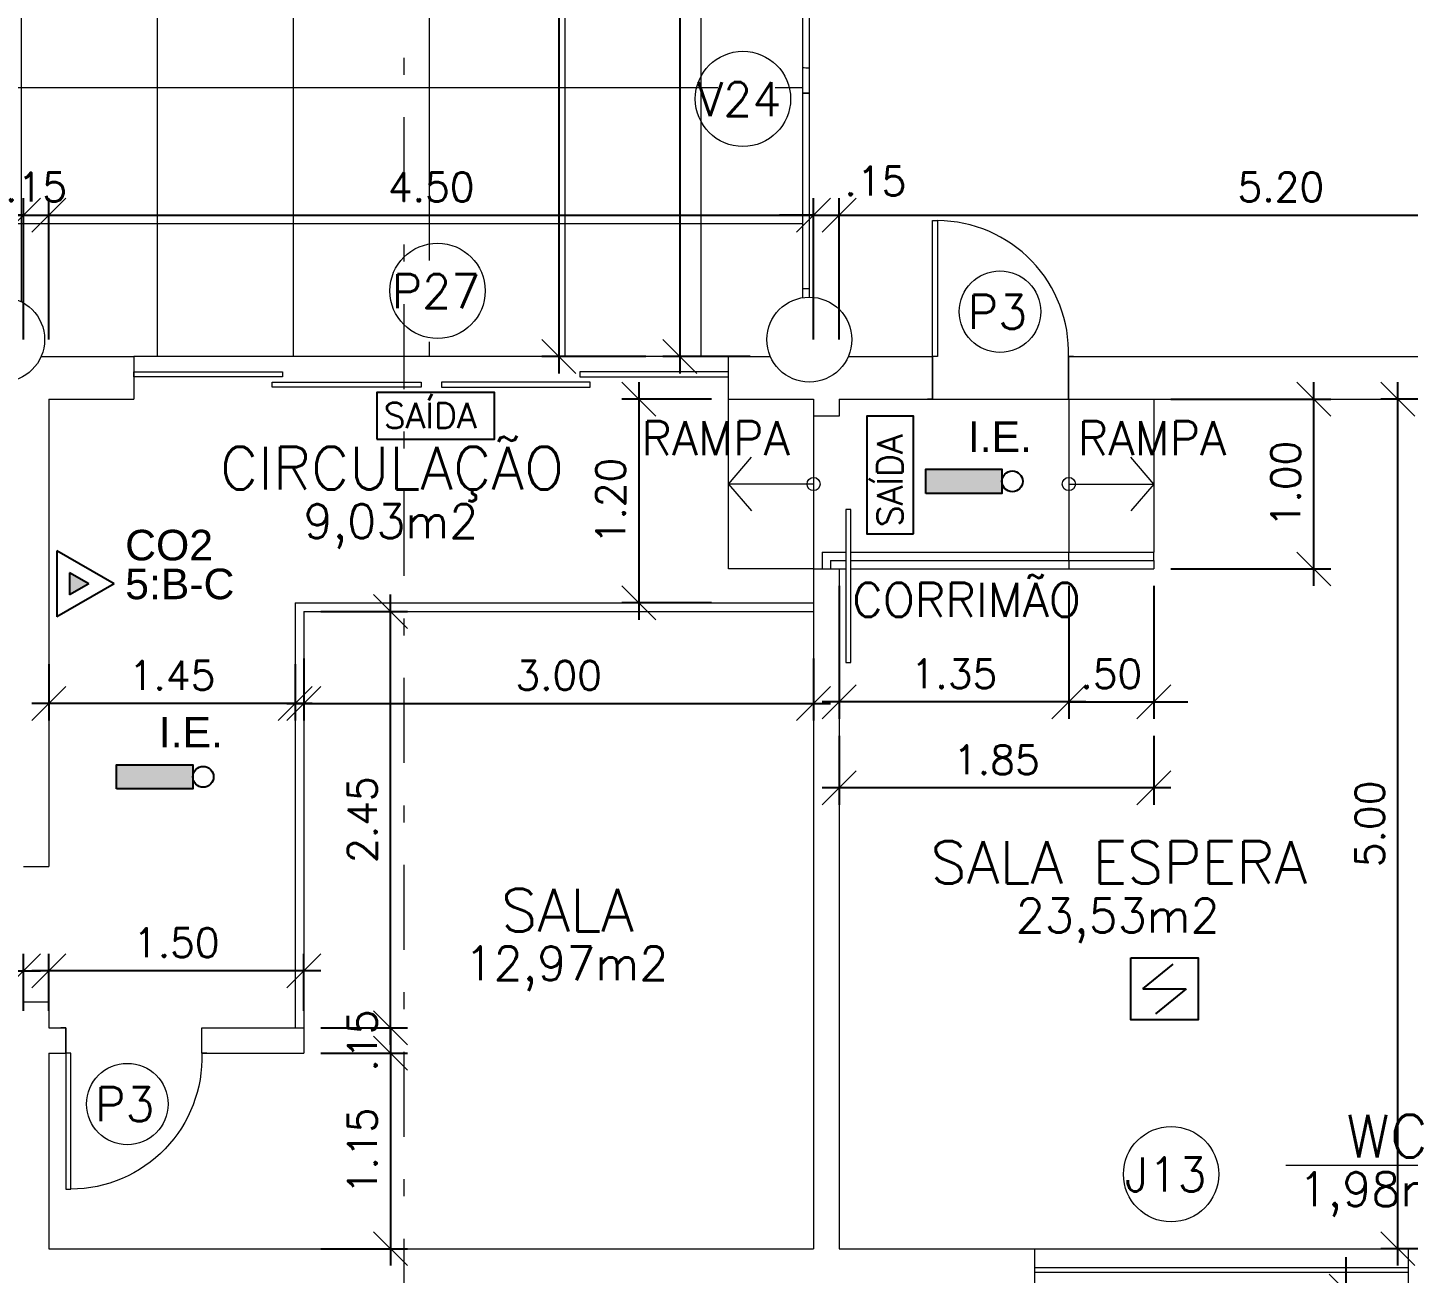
# Model space of a CAD drawing. Header units: millimetres. Extents: x 521 to 1055, y 261 to 520.
# Drawn here: x 591.3 to 599.42, y 461.82 to 469.15 of the extents above; entities that cross this region are included whole.
import ezdxf
from ezdxf.enums import TextEntityAlignment as Align

# ---------------------------------------------------------------- set-up
doc = ezdxf.new("R2010")
doc.units = ezdxf.units.MM
doc.linetypes.add('CONTINU', pattern=[0])
doc.linetypes.add('DASHDOTX2', pattern=[2, 1, -0.5, 0, -0.5])
doc.layers.add('0.1', color=8, linetype='Continuous', lineweight=13)
doc.layers.add('ppci', color=8, linetype='Continuous')
doc.styles.add('ROMANS', font='romans')
doc.styles.get("Standard").update_dxf_attribs({"font": 'romans.shx'})
doc.styles.add('STYLE1', font='sanss___.ttf')
doc.dimstyles.new('Fares Eng - 50', dxfattribs={"dimscale": 2, "dimtxt": 0.085, "dimasz": 0.1, "dimexe": 0.05, "dimexo": 0.05, "dimgap": 0.04, "dimtad": 1, "dimzin": 4, "dimdsep": 46, "dimtxsty": 'ROMANS', "dimblk1": 'OBLIQUE', "dimblk2": 'OBLIQUE', "dimsah": 1, "dimcen": 0.05, "dimdle": 0.05, "dimclrd": 8, "dimclre": 8, "dimclrt": 8, "dimaunit": 1, "dimadec": 0, "dimazin": 0, "dimtfac": 1, "dimtix": 1, "dimtmove": 2, "dimatfit": 0, "dimldrblk": 'OPEN90', "dimfxl": 1, "dimtolj": 1, "dimtzin": 0, "dimarcsym": 0})

# ---------------------------------------------------------------- blocks, each defined once
blk = doc.blocks.new('P80 - parede 25cm')
for points in [[(-0.03, -0.125), (0, -0.125), (0, 0.125), (-0.03, 0.125)], [(0.83, -0.125), (0.8, -0.125), (0.8, 0.125), (0.83, 0.125)]]:
    blk.add_lwpolyline(points)
blk.add_lwpolyline([(0.77, -0.925), (0.77, -0.125), (0.8, -0.125), (0.8, -0.925)], close=True)
at = {"color": 8}
blk.add_arc((0.7745, -0.1501), 0.7749, 178.14082, 269.6698, dxfattribs=at)
blk = doc.blocks.new('P80')
for points in [[(0, 0.86), (0, 0.83), (0.15, 0.83), (0.15, 0.86)], [(0, 0), (0, 0.03), (0.15, 0.03), (0.15, 0)]]:
    blk.add_lwpolyline(points)
blk.add_lwpolyline([(-0.8, 0.06), (0, 0.06), (0, 0.03), (-0.8, 0.03)], close=True)
at = {"color": 8}
blk.add_arc((-0.0251, 0.0555), 0.7749, 88.14082, 179.6698, dxfattribs=at)
blk = doc.blocks.new('ÁREA')
for p in [(0.00005, 0.003762), (0, 0)]:
    blk.add_attdef('COMPARTIMENTO', text='', height=0.0025).set_placement(p, align=Align.CENTER)
at = {"color": 1}
for p in [(-0.00005, -0.003762), (-0.000099, -0.007523)]:
    blk.add_attdef('ÁREA', text='', height=0.002, dxfattribs=at).set_placement(p, align=Align.CENTER)
blk = doc.blocks.new('_OBLIQUE')
at = {"color": 0, "linetype": 'ByBlock'}
blk.add_line((-0.5, -0.5), (0.5, 0.5), dxfattribs=at)
blk = doc.blocks.new('*D2900')
at = {"layer": '0.1', "color": 8, "linetype": 'CONTINU', "lineweight": -2, "transparency": 16777216}
for p, q in [((595.1358, 473.3919), (595.1358, 467.1169)), ((595.5495, 473.2919), (595.0358, 473.2919)), ((595.5495, 467.2169), (595.0358, 467.2169))]:
    blk.add_line(p, q, dxfattribs=at)
at = {"layer": 'DEFPOINTS', "color": 0, "linetype": 'CONTINU', "lineweight": -2, "transparency": 16777216}
for p in [(595.6495, 473.2919), (595.1358, 467.2169), (595.6495, 467.2169)]:
    blk.add_point(p, dxfattribs=at)
at = {"layer": '0.1', "color": 8, "linetype": 'CONTINU', "lineweight": -2, "transparency": 16777216, "xscale": 0.2, "yscale": 0.2, "zscale": 0.2}
for p, rotation in [((595.1358, 473.2919), 90), ((595.1358, 467.2169), 270)]:
    blk.add_blockref('_OBLIQUE', p, dxfattribs=dict(at, rotation=rotation))
at = {"layer": '0.1', "color": 8, "linetype": 'CONTINU', "transparency": 16777216, "insert": (594.9708, 470.2544), "char_height": 0.17, "attachment_point": 5, "rotation": 90, "style": 'ROMANS'}
blk.add_mtext('\\A1;6.08', dxfattribs=at)
blk = doc.blocks.new('_Open90')
at = {"color": 0, "linetype": 'ByBlock', "lineweight": -2}
for p, q in [((-0.5, 0.5), (0, 0)), ((0, 0), (-1, 0)), ((0, 0), (-0.5, -0.5))]:
    blk.add_line(p, q, dxfattribs=at)
blk = doc.blocks.new('*D2901')
at = {"layer": '0.1', "color": 8, "linetype": 'CONTINU', "lineweight": -2, "transparency": 16777216}
for p, q in [((594.4238, 485.4569), (594.4238, 467.1169)), ((594.9358, 485.3569), (594.3238, 485.3569)), ((594.9358, 467.2169), (594.3238, 467.2169))]:
    blk.add_line(p, q, dxfattribs=at)
at = {"layer": 'DEFPOINTS', "color": 0, "linetype": 'CONTINU', "lineweight": -2, "transparency": 16777216}
for p in [(595.0358, 485.3569), (594.4238, 467.2169), (595.0358, 467.2169)]:
    blk.add_point(p, dxfattribs=at)
at = {"layer": '0.1', "color": 8, "linetype": 'CONTINU', "lineweight": -2, "transparency": 16777216, "xscale": 0.2, "yscale": 0.2, "zscale": 0.2}
for p, rotation in [((594.4238, 485.3569), 90), ((594.4238, 467.2169), 270)]:
    blk.add_blockref('_OBLIQUE', p, dxfattribs=dict(at, rotation=rotation))
at = {"layer": '0.1', "color": 8, "linetype": 'CONTINU', "transparency": 16777216, "insert": (594.2588, 476.2869), "char_height": 0.17, "attachment_point": 5, "rotation": 90, "style": 'ROMANS'}
blk.add_mtext('\\A1;18.14', dxfattribs=at)
blk = doc.blocks.new('*D2625')
at = {"layer": '0.1', "color": 8, "linetype": 'CONTINU', "lineweight": -2, "transparency": 16777216}
for p, q in [((589.1233, 467.3169), (589.1233, 468.1501)), ((591.2733, 467.3169), (591.2733, 468.1501)), ((589.0233, 468.0501), (591.3733, 468.0501))]:
    blk.add_line(p, q, dxfattribs=at)
at = {"layer": 'DEFPOINTS', "color": 0, "linetype": 'CONTINU', "lineweight": -2, "transparency": 16777216}
for p in [(591.2733, 468.0501), (589.1233, 467.2169), (591.2733, 467.2169)]:
    blk.add_point(p, dxfattribs=at)
at = {"layer": '0.1', "color": 8, "linetype": 'CONTINU', "lineweight": -2, "transparency": 16777216, "xscale": 0.2, "yscale": 0.2, "zscale": 0.2, "rotation": 180}
blk.add_blockref('_OBLIQUE', (589.1233, 468.0501), dxfattribs=at)
at = {"layer": '0.1', "color": 8, "linetype": 'CONTINU', "lineweight": -2, "transparency": 16777216, "xscale": 0.2, "yscale": 0.2, "zscale": 0.2}
blk.add_blockref('_OBLIQUE', (591.2733, 468.0501), dxfattribs=at)
at = {"layer": '0.1', "color": 8, "linetype": 'CONTINU', "transparency": 16777216, "insert": (590.1983, 468.2151), "char_height": 0.17, "attachment_point": 5, "style": 'ROMANS'}
blk.add_mtext('\\A1;2.15', dxfattribs=at)
blk = doc.blocks.new('*D2626')
at = {"layer": '0.1', "color": 8, "linetype": 'CONTINU', "lineweight": -2, "transparency": 16777216}
for p, q in [((591.2733, 467.3169), (591.2733, 468.1501)), ((591.4233, 467.3169), (591.4233, 468.1501)), ((591.2733, 468.0501), (591.0733, 468.0501)), ((591.2733, 468.0501), (591.4233, 468.0501)), ((591.4233, 468.0501), (591.6233, 468.0501))]:
    blk.add_line(p, q, dxfattribs=at)
at = {"layer": 'DEFPOINTS', "color": 0, "linetype": 'CONTINU', "lineweight": -2, "transparency": 16777216}
for p in [(591.4233, 468.0501), (591.2733, 467.2169), (591.4233, 467.2169)]:
    blk.add_point(p, dxfattribs=at)
at = {"layer": '0.1', "color": 8, "linetype": 'CONTINU', "lineweight": -2, "transparency": 16777216, "xscale": 0.2, "yscale": 0.2, "zscale": 0.2}
blk.add_blockref('_OBLIQUE', (591.2733, 468.0501), dxfattribs=at)
at = {"layer": '0.1', "color": 8, "linetype": 'CONTINU', "lineweight": -2, "transparency": 16777216, "xscale": 0.2, "yscale": 0.2, "zscale": 0.2, "rotation": 180}
blk.add_blockref('_OBLIQUE', (591.4233, 468.0501), dxfattribs=at)
at = {"layer": '0.1', "color": 8, "linetype": 'CONTINU', "transparency": 16777216, "insert": (591.3483, 468.2151), "char_height": 0.17, "attachment_point": 5, "style": 'ROMANS'}
blk.add_mtext('\\A1;.15', dxfattribs=at)
blk = doc.blocks.new('*D2627')
at = {"layer": '0.1', "color": 8, "linetype": 'CONTINU', "lineweight": -2, "transparency": 16777216}
for p, q in [((591.4233, 467.3169), (591.4233, 468.1501)), ((595.9233, 467.3169), (595.9233, 468.1501)), ((591.3233, 468.0501), (596.0233, 468.0501))]:
    blk.add_line(p, q, dxfattribs=at)
at = {"layer": 'DEFPOINTS', "color": 0, "linetype": 'CONTINU', "lineweight": -2, "transparency": 16777216}
for p in [(595.9233, 468.0501), (591.4233, 467.2169), (595.9233, 467.2169)]:
    blk.add_point(p, dxfattribs=at)
at = {"layer": '0.1', "color": 8, "linetype": 'CONTINU', "lineweight": -2, "transparency": 16777216, "xscale": 0.2, "yscale": 0.2, "zscale": 0.2, "rotation": 180}
blk.add_blockref('_OBLIQUE', (591.4233, 468.0501), dxfattribs=at)
at = {"layer": '0.1', "color": 8, "linetype": 'CONTINU', "lineweight": -2, "transparency": 16777216, "xscale": 0.2, "yscale": 0.2, "zscale": 0.2}
blk.add_blockref('_OBLIQUE', (595.9233, 468.0501), dxfattribs=at)
at = {"layer": '0.1', "color": 8, "linetype": 'CONTINU', "transparency": 16777216, "insert": (593.6733, 468.2151), "char_height": 0.17, "attachment_point": 5, "style": 'ROMANS'}
blk.add_mtext('\\A1;4.50', dxfattribs=at)
blk = doc.blocks.new('*D2628')
at = {"layer": '0.1', "color": 8, "linetype": 'CONTINU', "lineweight": -2, "transparency": 16777216}
for p, q in [((595.9233, 467.3169), (595.9233, 468.1501)), ((596.0733, 467.3169), (596.0733, 468.1501)), ((595.9233, 468.0501), (595.7233, 468.0501)), ((595.9233, 468.0501), (596.0733, 468.0501)), ((596.0733, 468.0501), (596.2733, 468.0501))]:
    blk.add_line(p, q, dxfattribs=at)
at = {"layer": 'DEFPOINTS', "color": 0, "linetype": 'CONTINU', "lineweight": -2, "transparency": 16777216}
for p in [(596.0733, 468.0501), (595.9233, 467.2169), (596.0733, 467.2169)]:
    blk.add_point(p, dxfattribs=at)
at = {"layer": '0.1', "color": 8, "linetype": 'CONTINU', "lineweight": -2, "transparency": 16777216, "xscale": 0.2, "yscale": 0.2, "zscale": 0.2}
blk.add_blockref('_OBLIQUE', (595.9233, 468.0501), dxfattribs=at)
at = {"layer": '0.1', "color": 8, "linetype": 'CONTINU', "lineweight": -2, "transparency": 16777216, "xscale": 0.2, "yscale": 0.2, "zscale": 0.2, "rotation": 180}
blk.add_blockref('_OBLIQUE', (596.0733, 468.0501), dxfattribs=at)
at = {"layer": '0.1', "color": 8, "linetype": 'CONTINU', "transparency": 16777216, "insert": (596.2874, 468.2501), "char_height": 0.17, "attachment_point": 5, "style": 'ROMANS'}
blk.add_mtext('\\A1;.15', dxfattribs=at)
blk = doc.blocks.new('*D2911')
at = {"layer": '0.1', "color": 8, "linetype": 'CONTINU', "lineweight": -2, "transparency": 16777216}
for p, q in [((596.0733, 467.3169), (596.0733, 468.1501)), ((601.2733, 467.3169), (601.2733, 468.1501)), ((595.9733, 468.0501), (601.3733, 468.0501))]:
    blk.add_line(p, q, dxfattribs=at)
at = {"layer": 'DEFPOINTS', "color": 0, "linetype": 'CONTINU', "lineweight": -2, "transparency": 16777216}
for p in [(601.2733, 468.0501), (596.0733, 467.2169), (601.2733, 467.2169)]:
    blk.add_point(p, dxfattribs=at)
at = {"layer": '0.1', "color": 8, "linetype": 'CONTINU', "lineweight": -2, "transparency": 16777216, "xscale": 0.2, "yscale": 0.2, "zscale": 0.2, "rotation": 180}
blk.add_blockref('_OBLIQUE', (596.0733, 468.0501), dxfattribs=at)
at = {"layer": '0.1', "color": 8, "linetype": 'CONTINU', "lineweight": -2, "transparency": 16777216, "xscale": 0.2, "yscale": 0.2, "zscale": 0.2}
blk.add_blockref('_OBLIQUE', (601.2733, 468.0501), dxfattribs=at)
at = {"layer": '0.1', "color": 8, "linetype": 'CONTINU', "transparency": 16777216, "insert": (598.6733, 468.2151), "char_height": 0.17, "attachment_point": 5, "style": 'ROMANS'}
blk.add_mtext('\\A1;5.20', dxfattribs=at)
blk = doc.blocks.new('*D2919')
at = {"layer": '0.1', "color": 8, "linetype": 'CONTINU', "lineweight": -2, "transparency": 16777216}
for p, q in [((599.058, 461.7169), (599.058, 461.9169)), ((598.2733, 461.7169), (599.158, 461.7169)), ((599.058, 460.3169), (599.058, 461.7169)), ((598.2733, 460.3169), (599.158, 460.3169)), ((599.058, 460.3169), (599.058, 460.1169))]:
    blk.add_line(p, q, dxfattribs=at)
at = {"layer": 'DEFPOINTS', "color": 0, "linetype": 'CONTINU', "lineweight": -2, "transparency": 16777216}
for p in [(598.1733, 461.7169), (599.058, 461.7169), (598.1733, 460.3169)]:
    blk.add_point(p, dxfattribs=at)
at = {"layer": '0.1', "color": 8, "linetype": 'CONTINU', "lineweight": -2, "transparency": 16777216, "xscale": 0.2, "yscale": 0.2, "zscale": 0.2}
for p, rotation in [((599.058, 461.7169), 270), ((599.058, 460.3169), 90)]:
    blk.add_blockref('_OBLIQUE', p, dxfattribs=dict(at, rotation=rotation))
at = {"layer": '0.1', "color": 8, "linetype": 'CONTINU', "transparency": 16777216, "insert": (598.8952, 461.3926), "char_height": 0.17, "attachment_point": 5, "rotation": 90, "style": 'ROMANS'}
blk.add_mtext('\\A1;1.40', dxfattribs=at)
blk = doc.blocks.new('*D2652')
at = {"layer": '0.1', "color": 8, "linetype": 'CONTINU', "lineweight": -2, "transparency": 16777216}
for p, q in [((599.3614, 461.8669), (599.3614, 467.0669)), ((599.66, 466.9669), (599.2614, 466.9669)), ((599.6607, 461.9669), (599.2614, 461.9669))]:
    blk.add_line(p, q, dxfattribs=at)
at = {"layer": 'DEFPOINTS', "color": 0, "linetype": 'CONTINU', "lineweight": -2, "transparency": 16777216}
for p in [(599.3614, 466.9669), (599.76, 466.9669), (599.7607, 461.9669)]:
    blk.add_point(p, dxfattribs=at)
at = {"layer": '0.1', "color": 8, "linetype": 'CONTINU', "lineweight": -2, "transparency": 16777216, "xscale": 0.2, "yscale": 0.2, "zscale": 0.2}
for p, rotation in [((599.3614, 466.9669), 90), ((599.3614, 461.9669), 270)]:
    blk.add_blockref('_OBLIQUE', p, dxfattribs=dict(at, rotation=rotation))
at = {"layer": '0.1', "color": 8, "linetype": 'CONTINU', "transparency": 16777216, "insert": (599.1964, 464.4669), "char_height": 0.17, "attachment_point": 5, "rotation": 90, "style": 'ROMANS'}
blk.add_mtext('\\A1;5.00', dxfattribs=at)
blk = doc.blocks.new('*D2945')
at = {"layer": '0.1', "color": 8, "linetype": 'CONTINU', "lineweight": -2, "transparency": 16777216}
for p, q in [((598.866, 465.8669), (598.866, 467.0669)), ((598.0252, 466.9669), (598.966, 466.9669)), ((598.0252, 465.9669), (598.966, 465.9669))]:
    blk.add_line(p, q, dxfattribs=at)
at = {"layer": 'DEFPOINTS', "color": 0, "linetype": 'CONTINU', "lineweight": -2, "transparency": 16777216}
for p in [(597.9252, 466.9669), (598.866, 466.9669), (597.9252, 465.9669)]:
    blk.add_point(p, dxfattribs=at)
at = {"layer": '0.1', "color": 8, "linetype": 'CONTINU', "lineweight": -2, "transparency": 16777216, "xscale": 0.2, "yscale": 0.2, "zscale": 0.2}
for p, rotation in [((598.866, 466.9669), 90), ((598.866, 465.9669), 270)]:
    blk.add_blockref('_OBLIQUE', p, dxfattribs=dict(at, rotation=rotation))
at = {"layer": '0.1', "color": 8, "linetype": 'CONTINU', "transparency": 16777216, "insert": (598.701, 466.4669), "char_height": 0.17, "attachment_point": 5, "rotation": 90, "style": 'ROMANS'}
blk.add_mtext('\\A1;1.00', dxfattribs=at)
blk = doc.blocks.new('*D2946')
at = {"layer": '0.1', "color": 8, "linetype": 'CONTINU', "lineweight": -2, "transparency": 16777216}
for p, q in [((596.0733, 465.8669), (596.0733, 465.0848)), ((597.4252, 465.8669), (597.4252, 465.0848)), ((597.5252, 465.1848), (595.9733, 465.1848))]:
    blk.add_line(p, q, dxfattribs=at)
at = {"layer": 'DEFPOINTS', "color": 0, "linetype": 'CONTINU', "lineweight": -2, "transparency": 16777216}
for p in [(596.0733, 465.9669), (597.4252, 465.9669), (596.0733, 465.1848)]:
    blk.add_point(p, dxfattribs=at)
at = {"layer": '0.1', "color": 8, "linetype": 'CONTINU', "lineweight": -2, "transparency": 16777216, "xscale": 0.2, "yscale": 0.2, "zscale": 0.2, "rotation": 180}
blk.add_blockref('_OBLIQUE', (596.0733, 465.1848), dxfattribs=at)
at = {"layer": '0.1', "color": 8, "linetype": 'CONTINU', "lineweight": -2, "transparency": 16777216, "xscale": 0.2, "yscale": 0.2, "zscale": 0.2}
blk.add_blockref('_OBLIQUE', (597.4252, 465.1848), dxfattribs=at)
at = {"layer": '0.1', "color": 8, "linetype": 'CONTINU', "transparency": 16777216, "insert": (596.7492, 465.3498), "char_height": 0.17, "attachment_point": 5, "style": 'ROMANS'}
blk.add_mtext('\\A1;1.35', dxfattribs=at)
blk = doc.blocks.new('*D2947')
at = {"layer": '0.1', "color": 8, "linetype": 'CONTINU', "lineweight": -2, "transparency": 16777216}
for p, q in [((597.4252, 465.8669), (597.4252, 465.0848)), ((597.9252, 465.8669), (597.9252, 465.0848)), ((597.4252, 465.1848), (597.2252, 465.1848)), ((597.4252, 465.1848), (597.9252, 465.1848)), ((597.9252, 465.1848), (598.1252, 465.1848))]:
    blk.add_line(p, q, dxfattribs=at)
at = {"layer": 'DEFPOINTS', "color": 0, "linetype": 'CONTINU', "lineweight": -2, "transparency": 16777216}
for p in [(597.4252, 465.9669), (597.9252, 465.9669), (597.9252, 465.1848)]:
    blk.add_point(p, dxfattribs=at)
at = {"layer": '0.1', "color": 8, "linetype": 'CONTINU', "lineweight": -2, "transparency": 16777216, "xscale": 0.2, "yscale": 0.2, "zscale": 0.2}
blk.add_blockref('_OBLIQUE', (597.4252, 465.1848), dxfattribs=at)
at = {"layer": '0.1', "color": 8, "linetype": 'CONTINU', "lineweight": -2, "transparency": 16777216, "xscale": 0.2, "yscale": 0.2, "zscale": 0.2, "rotation": 180}
blk.add_blockref('_OBLIQUE', (597.9252, 465.1848), dxfattribs=at)
at = {"layer": '0.1', "color": 8, "linetype": 'CONTINU', "transparency": 16777216, "insert": (597.6752, 465.3498), "char_height": 0.17, "attachment_point": 5, "style": 'ROMANS'}
blk.add_mtext('\\A1;.50', dxfattribs=at)
blk = doc.blocks.new('*D2653')
at = {"layer": '0.1', "color": 8, "linetype": 'CONTINU', "lineweight": -2, "transparency": 16777216}
for p, q in [((596.0733, 464.9848), (596.0733, 464.5789)), ((597.9252, 464.9848), (597.9252, 464.5789)), ((598.0252, 464.6789), (595.9733, 464.6789))]:
    blk.add_line(p, q, dxfattribs=at)
at = {"layer": 'DEFPOINTS', "color": 0, "linetype": 'CONTINU', "lineweight": -2, "transparency": 16777216}
for p in [(596.0733, 465.0848), (597.9252, 465.0848), (596.0733, 464.6789)]:
    blk.add_point(p, dxfattribs=at)
at = {"layer": '0.1', "color": 8, "linetype": 'CONTINU', "lineweight": -2, "transparency": 16777216, "xscale": 0.2, "yscale": 0.2, "zscale": 0.2, "rotation": 180}
blk.add_blockref('_OBLIQUE', (596.0733, 464.6789), dxfattribs=at)
at = {"layer": '0.1', "color": 8, "linetype": 'CONTINU', "lineweight": -2, "transparency": 16777216, "xscale": 0.2, "yscale": 0.2, "zscale": 0.2}
blk.add_blockref('_OBLIQUE', (597.9252, 464.6789), dxfattribs=at)
at = {"layer": '0.1', "color": 8, "linetype": 'CONTINU', "transparency": 16777216, "insert": (596.9992, 464.8439), "char_height": 0.17, "attachment_point": 5, "style": 'ROMANS'}
blk.add_mtext('\\A1;1.85', dxfattribs=at)
blk = doc.blocks.new('*D2948')
at = {"layer": '0.1', "color": 8, "linetype": 'CONTINU', "lineweight": -2, "transparency": 16777216}
for p, q in [((592.9233, 465.4406), (592.9233, 465.0755)), ((595.9233, 465.4406), (595.9233, 465.0755)), ((592.8233, 465.1755), (596.0233, 465.1755))]:
    blk.add_line(p, q, dxfattribs=at)
at = {"layer": 'DEFPOINTS', "color": 0, "linetype": 'CONTINU', "lineweight": -2, "transparency": 16777216}
for p in [(592.9233, 465.5406), (595.9233, 465.5406), (595.9233, 465.1755)]:
    blk.add_point(p, dxfattribs=at)
at = {"layer": '0.1', "color": 8, "linetype": 'CONTINU', "lineweight": -2, "transparency": 16777216, "xscale": 0.2, "yscale": 0.2, "zscale": 0.2, "rotation": 180}
blk.add_blockref('_OBLIQUE', (592.9233, 465.1755), dxfattribs=at)
at = {"layer": '0.1', "color": 8, "linetype": 'CONTINU', "lineweight": -2, "transparency": 16777216, "xscale": 0.2, "yscale": 0.2, "zscale": 0.2}
blk.add_blockref('_OBLIQUE', (595.9233, 465.1755), dxfattribs=at)
at = {"layer": '0.1', "color": 8, "linetype": 'CONTINU', "transparency": 16777216, "insert": (594.4233, 465.3405), "char_height": 0.17, "attachment_point": 5, "style": 'ROMANS'}
blk.add_mtext('\\A1;3.00', dxfattribs=at)
blk = doc.blocks.new('*D2949')
at = {"layer": '0.1', "color": 8, "linetype": 'CONTINU', "lineweight": -2, "transparency": 16777216}
for p, q in [((591.4233, 465.4061), (591.4233, 465.0758)), ((592.8733, 465.4061), (592.8733, 465.0758)), ((592.9733, 465.1758), (591.3233, 465.1758))]:
    blk.add_line(p, q, dxfattribs=at)
at = {"layer": 'DEFPOINTS', "color": 0, "linetype": 'CONTINU', "lineweight": -2, "transparency": 16777216}
for p in [(591.4233, 465.5061), (592.8733, 465.5061), (591.4233, 465.1758)]:
    blk.add_point(p, dxfattribs=at)
at = {"layer": '0.1', "color": 8, "linetype": 'CONTINU', "lineweight": -2, "transparency": 16777216, "xscale": 0.2, "yscale": 0.2, "zscale": 0.2, "rotation": 180}
blk.add_blockref('_OBLIQUE', (591.4233, 465.1758), dxfattribs=at)
at = {"layer": '0.1', "color": 8, "linetype": 'CONTINU', "lineweight": -2, "transparency": 16777216, "xscale": 0.2, "yscale": 0.2, "zscale": 0.2}
blk.add_blockref('_OBLIQUE', (592.8733, 465.1758), dxfattribs=at)
at = {"layer": '0.1', "color": 8, "linetype": 'CONTINU', "transparency": 16777216, "insert": (592.1483, 465.3408), "char_height": 0.17, "attachment_point": 5, "style": 'ROMANS'}
blk.add_mtext('\\A1;1.45', dxfattribs=at)
blk = doc.blocks.new('*D2950')
at = {"layer": '0.1', "color": 8, "linetype": 'CONTINU', "lineweight": -2, "transparency": 16777216}
for p, q in [((591.4233, 463.3669), (591.4233, 463.7028)), ((592.9233, 463.3669), (592.9233, 463.7028)), ((593.0233, 463.6028), (591.3233, 463.6028))]:
    blk.add_line(p, q, dxfattribs=at)
at = {"layer": 'DEFPOINTS', "color": 0, "linetype": 'CONTINU', "lineweight": -2, "transparency": 16777216}
for p in [(591.4233, 463.6028), (591.4233, 463.2669), (592.9233, 463.2669)]:
    blk.add_point(p, dxfattribs=at)
at = {"layer": '0.1', "color": 8, "linetype": 'CONTINU', "lineweight": -2, "transparency": 16777216, "xscale": 0.2, "yscale": 0.2, "zscale": 0.2, "rotation": 180}
blk.add_blockref('_OBLIQUE', (591.4233, 463.6028), dxfattribs=at)
at = {"layer": '0.1', "color": 8, "linetype": 'CONTINU', "lineweight": -2, "transparency": 16777216, "xscale": 0.2, "yscale": 0.2, "zscale": 0.2}
blk.add_blockref('_OBLIQUE', (592.9233, 463.6028), dxfattribs=at)
at = {"layer": '0.1', "color": 8, "linetype": 'CONTINU', "transparency": 16777216, "insert": (592.1733, 463.7678), "char_height": 0.17, "attachment_point": 5, "style": 'ROMANS'}
blk.add_mtext('\\A1;1.50', dxfattribs=at)
blk = doc.blocks.new('*D2951')
at = {"layer": '0.1', "color": 8, "linetype": 'CONTINU', "lineweight": -2, "transparency": 16777216}
for p, q in [((593.4331, 463.2669), (593.4331, 463.4669)), ((593.0233, 463.2669), (593.5331, 463.2669)), ((593.4331, 463.2669), (593.4331, 463.1169)), ((593.0233, 463.1169), (593.5331, 463.1169)), ((593.4331, 463.1169), (593.4331, 462.9169))]:
    blk.add_line(p, q, dxfattribs=at)
at = {"layer": 'DEFPOINTS', "color": 0, "linetype": 'CONTINU', "lineweight": -2, "transparency": 16777216}
for p in [(592.9233, 463.2669), (592.9233, 463.1169), (593.4331, 463.1169)]:
    blk.add_point(p, dxfattribs=at)
at = {"layer": '0.1', "color": 8, "linetype": 'CONTINU', "lineweight": -2, "transparency": 16777216, "xscale": 0.2, "yscale": 0.2, "zscale": 0.2}
for p, rotation in [((593.4331, 463.2669), 270), ((593.4331, 463.1169), 90)]:
    blk.add_blockref('_OBLIQUE', p, dxfattribs=dict(at, rotation=rotation))
at = {"layer": '0.1', "color": 8, "linetype": 'CONTINU', "transparency": 16777216, "insert": (593.2681, 463.1919), "char_height": 0.17, "attachment_point": 5, "rotation": 90, "style": 'ROMANS'}
blk.add_mtext('\\A1;.15', dxfattribs=at)
blk = doc.blocks.new('*D2952')
at = {"layer": '0.1', "color": 8, "linetype": 'CONTINU', "lineweight": -2, "transparency": 16777216}
for p, q in [((593.4331, 463.2169), (593.4331, 461.8669)), ((593.0233, 463.1169), (593.5331, 463.1169)), ((593.0233, 461.9669), (593.5331, 461.9669))]:
    blk.add_line(p, q, dxfattribs=at)
at = {"layer": 'DEFPOINTS', "color": 0, "linetype": 'CONTINU', "lineweight": -2, "transparency": 16777216}
for p in [(592.9233, 463.1169), (592.9233, 461.9669), (593.4331, 461.9669)]:
    blk.add_point(p, dxfattribs=at)
at = {"layer": '0.1', "color": 8, "linetype": 'CONTINU', "lineweight": -2, "transparency": 16777216, "xscale": 0.2, "yscale": 0.2, "zscale": 0.2}
for p, rotation in [((593.4331, 463.1169), 90), ((593.4331, 461.9669), 270)]:
    blk.add_blockref('_OBLIQUE', p, dxfattribs=dict(at, rotation=rotation))
at = {"layer": '0.1', "color": 8, "linetype": 'CONTINU', "transparency": 16777216, "insert": (593.2681, 462.5419), "char_height": 0.17, "attachment_point": 5, "rotation": 90, "style": 'ROMANS'}
blk.add_mtext('\\A1;1.15', dxfattribs=at)
blk = doc.blocks.new('*D2953')
at = {"layer": '0.1', "color": 8, "linetype": 'CONTINU', "lineweight": -2, "transparency": 16777216}
for p, q in [((593.4331, 463.1669), (593.4331, 465.8169)), ((593.0233, 465.7169), (593.5331, 465.7169)), ((593.0233, 463.2669), (593.5331, 463.2669))]:
    blk.add_line(p, q, dxfattribs=at)
at = {"layer": 'DEFPOINTS', "color": 0, "linetype": 'CONTINU', "lineweight": -2, "transparency": 16777216}
for p in [(592.9233, 465.7169), (593.4331, 465.7169), (592.9233, 463.2669)]:
    blk.add_point(p, dxfattribs=at)
at = {"layer": '0.1', "color": 8, "linetype": 'CONTINU', "lineweight": -2, "transparency": 16777216, "xscale": 0.2, "yscale": 0.2, "zscale": 0.2}
for p, rotation in [((593.4331, 465.7169), 90), ((593.4331, 463.2669), 270)]:
    blk.add_blockref('_OBLIQUE', p, dxfattribs=dict(at, rotation=rotation))
at = {"layer": '0.1', "color": 8, "linetype": 'CONTINU', "transparency": 16777216, "insert": (593.2681, 464.4919), "char_height": 0.17, "attachment_point": 5, "rotation": 90, "style": 'ROMANS'}
blk.add_mtext('\\A1;2.45', dxfattribs=at)
blk = doc.blocks.new('*D2954')
at = {"layer": '0.1', "color": 8, "linetype": 'CONTINU', "lineweight": -2, "transparency": 16777216}
for p, q in [((594.8941, 467.0669), (594.8941, 465.6669)), ((595.3233, 466.9669), (594.7941, 466.9669)), ((595.3233, 465.7669), (594.7941, 465.7669))]:
    blk.add_line(p, q, dxfattribs=at)
at = {"layer": 'DEFPOINTS', "color": 0, "linetype": 'CONTINU', "lineweight": -2, "transparency": 16777216}
for p in [(595.4233, 466.9669), (594.8941, 465.7669), (595.4233, 465.7669)]:
    blk.add_point(p, dxfattribs=at)
at = {"layer": '0.1', "color": 8, "linetype": 'CONTINU', "lineweight": -2, "transparency": 16777216, "xscale": 0.2, "yscale": 0.2, "zscale": 0.2}
for p, rotation in [((594.8941, 466.9669), 90), ((594.8941, 465.7669), 270)]:
    blk.add_blockref('_OBLIQUE', p, dxfattribs=dict(at, rotation=rotation))
at = {"layer": '0.1', "color": 8, "linetype": 'CONTINU', "transparency": 16777216, "insert": (594.7291, 466.3669), "char_height": 0.17, "attachment_point": 5, "rotation": 90, "style": 'ROMANS'}
blk.add_mtext('\\A1;1.20', dxfattribs=at)
blk = doc.blocks.new('*D2955')
at = {"layer": '0.1', "color": 8, "linetype": 'CONTINU', "lineweight": -2, "transparency": 16777216}
for p, q in [((589.8376, 463.3669), (589.8376, 463.7028)), ((591.2733, 463.3669), (591.2733, 463.7028)), ((589.7376, 463.6028), (591.3733, 463.6028))]:
    blk.add_line(p, q, dxfattribs=at)
at = {"layer": 'DEFPOINTS', "color": 0, "linetype": 'CONTINU', "lineweight": -2, "transparency": 16777216}
for p in [(591.2733, 463.6028), (589.8376, 463.2669), (591.2733, 463.2669)]:
    blk.add_point(p, dxfattribs=at)
at = {"layer": '0.1', "color": 8, "linetype": 'CONTINU', "lineweight": -2, "transparency": 16777216, "xscale": 0.2, "yscale": 0.2, "zscale": 0.2, "rotation": 180}
blk.add_blockref('_OBLIQUE', (589.8376, 463.6028), dxfattribs=at)
at = {"layer": '0.1', "color": 8, "linetype": 'CONTINU', "lineweight": -2, "transparency": 16777216, "xscale": 0.2, "yscale": 0.2, "zscale": 0.2}
blk.add_blockref('_OBLIQUE', (591.2733, 463.6028), dxfattribs=at)
at = {"layer": '0.1', "color": 8, "linetype": 'CONTINU', "transparency": 16777216, "insert": (590.5554, 463.7678), "char_height": 0.17, "attachment_point": 5, "style": 'ROMANS'}
blk.add_mtext('\\A1;1.44', dxfattribs=at)

msp = doc.modelspace()

# ---------------------------------------------------------------- hatches: boundary and pattern name
at = {"layer": '0.1', "linetype": 'CONTINU'}
h = msp.add_hatch(dxfattribs=at)
h.set_pattern_fill('_USER', color=8, scale=0.8, style=0, double=1, pattern_type=0)
h.set_pattern_definition([(0, (-0.73825, 0), (0, 0.8), []), (90, (-0.73825, 0), (-0.8, 5e-17), [])])
h.paths.add_polyline_path([(595.85827, 469.91692), (595.89827, 469.91692), (595.89827, 469.94692), (595.89827, 470.91692), (595.85827, 470.91692), (595.85827, 472.06692), (595.85827, 473.07014, -0.3678942), (595.64827, 473.31692, -0.3678942), (595.85827, 473.5637), (595.85827, 474.63692), (595.85827, 475.75692), (595.85827, 476.10852), (595.6977, 476.10852, -0.411542), (595.36034, 476.10852), (585.52327, 476.10852), (585.52327, 467.21692), (586.29414, 467.21692, -0.1032437), (586.27327, 467.31692, -1), (586.77327, 467.31692, -0.1032437), (586.7524, 467.21692), (587.47327, 467.21692), (587.87327, 467.21692), (588.02327, 467.21692), (588.42327, 467.21692), (588.57327, 467.21692), (588.97327, 467.21692), (589.12327, 467.21692), (589.52327, 467.21692), (589.67327, 467.21692), (590.07327, 467.21692), (590.22327, 467.21692), (590.62327, 467.21692), (590.91914, 467.21692, -0.1032437), (590.89827, 467.31692, -1), (591.39827, 467.31692, -0.1032437), (591.3774, 467.21692), (591.92327, 467.21692), (595.42327, 467.21692), (595.66914, 467.21692, -0.1032437), (595.64827, 467.31692, -0.3678942), (595.85827, 467.5637), (595.85827, 468.76692)])
h.paths.add_polyline_path([(590.66966, 467.59547, -1), (590.19037, 467.59547, -1)], flags=16)
h.paths.add_polyline_path([(593.90446, 467.54352, -1), (593.42517, 467.54352, -1)], flags=16)
h.paths.add_polyline_path([(590.11917, 467.59547, -1), (589.63988, 467.59547, -1)], flags=16)
h.paths.add_polyline_path([(589.56867, 467.59547, -1), (589.08938, 467.59547, -1)], flags=16)
h.paths.add_polyline_path([(589.02473, 467.59547, -1), (588.54544, 467.59547, -1)], flags=16)
h.paths.add_polyline_path([(595.76867, 468.62991, -1), (595.28938, 468.62991, -1)], flags=16)
h.paths.add_polyline_path([(588.48734, 467.59547, -1), (588.00805, 467.59547, -1)], flags=16)
h.paths.add_polyline_path([(590.89827, 473.31692, -1), (591.39827, 473.31692, -1)], flags=16)
h.paths.add_polyline_path([(587.91063, 467.59547, -1), (587.43134, 467.59547, -1)], flags=16)
h.paths.add_polyline_path([(595.28938, 472.05357, -1), (595.76867, 472.05357, -1)], flags=16)
h.paths.add_polyline_path([(586.27327, 473.31692, -1), (586.77327, 473.31692, -1)], flags=16)
h.paths.add_polyline_path([(594.78576, 473.06216), (594.78576, 473.57168), (595.08576, 473.57168), (595.08576, 473.06216)], flags=24)
h.paths.add_polyline_path([(594.78576, 469.90442), (594.78576, 470.60442), (595.08576, 470.60442), (595.08576, 469.90442)], flags=24)
h.paths.add_polyline_path([(594.07375, 475.84645), (594.07375, 476.7274), (594.37375, 476.7274), (594.37375, 475.84645)], flags=9)
h.paths.add_polyline_path([(590.05982, 472.7609), (591.12172, 472.7609), (591.12172, 472.4609), (590.05982, 472.4609)], flags=24)
h.paths.add_polyline_path([(592.86256, 472.00307), (593.73398, 472.00307), (593.73398, 471.70307), (592.86256, 471.70307)], flags=24)
h.paths.add_polyline_path([(587.41851, 468.40013), (588.12803, 468.40013), (588.12803, 468.10013), (587.41851, 468.10013)], flags=24)
h.paths.add_polyline_path([(586.19351, 468.40013), (586.70303, 468.40013), (586.70303, 468.10013), (586.19351, 468.10013)], flags=24)
h.paths.add_polyline_path([(585.48279, 468.40013), (586.16375, 468.40013), (586.16375, 468.10013), (585.48279, 468.10013)], flags=9)
h.paths.add_polyline_path([(588.79351, 468.40013), (589.30303, 468.40013), (589.30303, 468.10013), (588.79351, 468.10013)], flags=24)
h.paths.add_polyline_path([(589.84351, 468.40013), (590.55303, 468.40013), (590.55303, 468.10013), (589.84351, 468.10013)], flags=24)
h.paths.add_polyline_path([(591.09351, 468.40013), (591.60303, 468.40013), (591.60303, 468.10013), (591.09351, 468.10013)], flags=24)
h.paths.add_polyline_path([(593.31851, 468.40013), (594.02803, 468.40013), (594.02803, 468.10013), (593.31851, 468.10013)], flags=24)
h.paths.add_polyline_path([(593.44325, 467.39201), (593.83849, 467.39201), (593.83849, 467.69201), (593.44325, 467.69201)], flags=24)
h.paths.add_polyline_path([(590.20846, 467.44396), (590.60369, 467.44396), (590.60369, 467.74396), (590.20846, 467.74396)], flags=24)
h.paths.add_polyline_path([(589.65796, 467.44396), (590.0532, 467.44396), (590.0532, 467.74396), (589.65796, 467.74396)], flags=24)
h.paths.add_polyline_path([(589.10746, 467.44396), (589.5027, 467.44396), (589.5027, 467.74396), (589.10746, 467.74396)], flags=24)
h.paths.add_polyline_path([(588.56352, 467.44396), (588.95876, 467.44396), (588.95876, 467.74396), (588.56352, 467.74396)], flags=24)
h.paths.add_polyline_path([(588.02613, 467.44396), (588.42137, 467.44396), (588.42137, 467.74396), (588.02613, 467.74396)], flags=24)
h.paths.add_polyline_path([(587.44942, 467.44396), (587.84466, 467.44396), (587.84466, 467.74396), (587.44942, 467.74396)], flags=24)
h.paths.add_polyline_path([(595.30746, 468.4784), (595.7027, 468.4784), (595.7027, 468.7784), (595.30746, 468.7784)], flags=24)
h.paths.add_polyline_path([(595.30746, 471.90206), (595.7027, 471.90206), (595.7027, 472.20206), (595.30746, 472.20206)], flags=24)
at = {"layer": 'ppci'}
for points in [[(597.03138, 466.41132), (597.03138, 466.55382), (596.58285, 466.55382), (596.58285, 466.41132)], [(591.65785, 465.87963), (591.5451, 465.94473), (591.5451, 465.81453)], [(592.27033, 464.67258), (592.27033, 464.81508), (591.8218, 464.81508), (591.8218, 464.67258)]]:
    msp.add_hatch(color=10, dxfattribs=at).paths.add_polyline_path(points)

# ---------------------------------------------------------------- linework, layer by layer
at = {"layer": '0.1', "color": 8, "linetype": 'DASHDOTX2', "ltscale": 0.5}
msp.add_line((593.51247, 508.22574), (593.51247, 450.10901), dxfattribs=at)
at = {"layer": '0.1', "color": 8}
for p, q in [((595.89827, 468.76692), (595.85827, 468.76692)), ((595.85827, 468.76692), (595.85827, 467.5637)), ((595.89827, 467.56692), (595.89827, 468.76692)), ((595.85827, 467.61692), (595.89827, 467.61692)), ((595.42327, 467.21692), (591.92327, 467.21692)), ((595.42327, 465.96692), (595.42327, 466.96692)), ((596.62327, 466.96692), (597.42327, 466.96692)), ((597.42516, 466.96692), (597.42516, 466.06692)), ((597.92516, 466.96692), (597.92516, 466.06692)), ((595.92327, 466.86692), (595.92327, 465.96692)), ((595.42327, 466.46692), (595.55802, 466.62433)), ((597.92516, 466.46692), (597.79041, 466.62433)), ((595.92327, 466.46692), (595.42327, 466.46692)), ((595.42327, 466.46692), (595.55802, 466.30951)), ((597.42516, 466.46692), (597.92516, 466.46692)), ((597.92516, 466.46692), (597.79041, 466.30951)), ((595.97327, 466.06692), (596.11327, 466.06692)), ((595.97327, 466.06692), (595.97327, 465.96692)), ((596.14327, 466.06692), (597.42516, 466.06692)), ((597.42516, 466.01692), (597.42516, 466.06692)), ((597.42516, 466.06692), (597.92516, 466.06692)), ((597.92516, 466.01692), (597.92516, 466.06692)), ((596.02327, 466.01692), (596.11327, 466.01692)), ((596.02327, 466.01692), (596.02327, 465.96692)), ((596.14327, 466.01692), (597.42516, 466.01692)), ((597.42516, 466.01692), (597.42516, 465.96692)), ((597.42516, 466.01692), (597.92516, 466.01692)), ((597.92516, 466.01692), (597.92516, 465.96692)), ((595.92327, 465.96692), (595.42327, 465.96692)), ((596.07327, 465.96692), (596.11327, 465.96692)), ((596.14327, 465.96692), (597.92516, 465.96692)), ((592.87327, 465.76692), (595.92327, 465.76692)), ((592.87327, 465.76692), (592.87327, 463.26692)), ((592.92327, 465.71692), (595.92327, 465.71692)), ((592.92327, 465.71692), (592.92327, 463.26692)), ((597.22327, 461.96692), (599.42327, 461.96692)), ((597.22327, 461.85692), (599.42327, 461.85692)), ((599.42327, 461.82692), (597.22327, 461.82692))]:
    msp.add_line(p, q, dxfattribs=at)
at = {"layer": '0.1', "color": 7}
for p, q in [((591.3774, 467.21692), (591.92327, 467.21692)), ((591.92327, 467.21692), (591.92327, 466.96692)), ((595.42327, 466.96692), (595.42327, 467.21692)), ((595.42327, 467.21692), (595.66914, 467.21692)), ((596.1274, 467.21692), (596.62327, 467.21692)), ((596.62327, 466.96692), (596.62327, 467.21692)), ((597.42327, 467.21692), (600.29414, 467.21692)), ((597.42327, 466.96692), (597.42327, 467.21692)), ((591.42327, 466.96692), (591.42327, 464.21692)), ((591.42327, 466.96692), (591.92327, 466.96692)), ((595.42327, 466.96692), (595.92327, 466.96692)), ((595.92327, 466.96692), (595.92327, 466.86692)), ((596.07327, 466.96692), (596.07327, 466.86692)), ((596.07327, 466.96692), (596.62327, 466.96692)), ((597.42327, 466.96692), (601.27327, 466.96692)), ((596.07327, 466.86692), (595.92327, 466.86692)), ((595.92327, 465.96692), (596.07327, 465.96692)), ((595.92327, 465.96692), (595.92327, 461.96692)), ((596.07327, 465.96692), (596.07327, 461.96692)), ((591.27327, 464.21692), (591.42327, 464.21692)), ((591.42327, 463.41692), (591.27327, 463.41692)), ((591.42327, 463.41692), (591.42327, 463.26692)), ((591.42327, 463.26692), (591.52327, 463.26692)), ((591.52327, 463.26692), (591.52327, 463.11692)), ((592.32327, 463.11692), (592.32327, 463.26692)), ((592.32327, 463.26692), (592.92327, 463.26692)), ((592.92327, 463.26692), (592.92327, 463.11692)), ((591.42327, 463.11692), (591.52327, 463.11692)), ((591.42327, 463.11692), (591.42327, 461.96692)), ((592.32327, 463.11692), (592.92327, 463.11692)), ((591.42327, 461.96692), (594.77327, 461.96692)), ((594.77327, 461.96692), (595.92327, 461.96692)), ((596.07327, 461.96692), (597.22327, 461.96692)), ((597.22327, 461.96692), (597.22327, 461.71692)), ((599.42327, 461.71692), (599.42327, 461.96692))]:
    msp.add_line(p, q, dxfattribs=at)
at = {"layer": '0.1', "color": 8, "linetype": 'CONTINU'}
msp.add_line((600.53281, 462.45704), (598.70267, 462.45704), dxfattribs=at)
at = {"layer": '0.1', "color": 8}
for points in [[(595.85827, 468.76692), (595.89827, 468.76692), (595.89827, 469.91692), (595.85827, 469.91692)], [(591.92327, 467.12692), (592.79827, 467.12692), (592.79827, 467.09692), (591.92327, 467.09692)], [(594.54827, 467.09692), (595.42327, 467.09692), (595.42327, 467.12692), (594.54827, 467.12692)], [(592.73827, 467.06692), (593.61327, 467.06692), (593.61327, 467.03692), (592.73827, 467.03692)], [(593.73327, 467.03692), (594.60827, 467.03692), (594.60827, 467.06692), (593.73327, 467.06692)], [(596.11327, 465.41692), (596.14327, 465.41692), (596.14327, 466.31692), (596.11327, 466.31692)]]:
    msp.add_lwpolyline(points, close=True, dxfattribs=at)
for centre, radius in [((595.50748, 468.73351), 0.28038), ((593.71054, 467.60389), 0.28038), ((597.01986, 467.48152), 0.23964), ((595.92327, 466.46692), 0.03865), ((597.42516, 466.46692), 0.03865), ((591.88522, 462.81797), 0.23964), ((598.02693, 462.40514), 0.28038)]:
    msp.add_circle(centre, radius, dxfattribs=at)
at = {"layer": '0.1', "color": 7}
for centre in [(591.14827, 467.31692), (595.89827, 467.31692)]:
    msp.add_circle(centre, 0.25, dxfattribs=at)
at = {"layer": '0.1', "color": 8}
msp.add_arc((595.89827, 469.91692), 1, 267.707557, 270, dxfattribs=at)
at = {"layer": 'ppci', "color": 10, "linetype": 'Continuous'}
for p, q in [((591.4701, 466.07463), (591.4701, 465.68463)), ((591.80785, 465.87963), (591.4701, 466.07463)), ((591.5451, 465.94473), (591.5451, 465.81453)), ((591.65785, 465.87963), (591.5451, 465.94473)), ((591.80785, 465.87963), (591.4701, 465.68463)), ((591.65785, 465.87963), (591.5451, 465.81453)), ((597.86139, 463.49541), (598.04002, 463.64173)), ((597.86139, 463.49541), (598.1147, 463.49541)), ((598.1147, 463.49541), (597.93607, 463.3491))]:
    msp.add_line(p, q, dxfattribs=at)
at = {"layer": 'ppci', "color": 10, "linetype": 'CONTINU'}
for points in [[(593.35238, 466.73008), (594.0464, 466.73008), (594.0464, 467.0049), (593.35238, 467.0049)], [(596.51166, 466.17288), (596.51166, 466.8669), (596.23685, 466.8669), (596.23685, 466.17288)]]:
    msp.add_lwpolyline(points, close=True, dxfattribs=at)
at = {"layer": 'ppci', "color": 10}
for points in [[(596.58285, 466.41132), (596.58285, 466.55382), (597.03138, 466.55382), (597.03138, 466.41132)], [(591.8218, 464.67258), (591.8218, 464.81508), (592.27033, 464.81508), (592.27033, 464.67258)]]:
    msp.add_lwpolyline(points, close=True, dxfattribs=at)
at = {"layer": 'ppci', "color": 10, "linetype": 'Continuous'}
msp.add_lwpolyline([(597.79014, 463.67762), (598.18594, 463.67762), (598.18594, 463.31321), (597.79014, 463.31321)], close=True, dxfattribs=at)
at = {"layer": 'ppci', "color": 10}
for centre in [(597.09255, 466.48257), (592.3315, 464.74383)]:
    msp.add_circle(centre, 0.06117, dxfattribs=at)

# ---------------------------------------------------------------- block references
at = {"layer": '0.1', "color": 7, "rotation": 180}
msp.add_blockref('P80 - parede 25cm', (597.42327, 467.09192), dxfattribs=at)
at = {"layer": '0.1', "color": 8}
ref = msp.add_blockref('ÁREA', (593.44281, 466.43572), dxfattribs=dict(at, xscale=133.3333333333333, yscale=133.3333333333333, zscale=133.3333333333333))
ref.add_attrib('COMPARTIMENTO', 'CIRCULAÇÃO', dxfattribs={"layer": '0', "color": 3, "height": 0.25}).set_placement((593.44281, 466.43572), align=Align.CENTER)
ref.add_attrib('ÁREA', '9,03m2', dxfattribs={"layer": '0', "color": 1, "height": 0.2}).set_placement((593.43618, 466.14777), align=Align.CENTER)
ref = msp.add_blockref('ÁREA', (597.71918, 464.1154), dxfattribs=dict(at, xscale=133.3333333333333, yscale=133.3333333333333, zscale=133.3333333333333))
ref.add_attrib('COMPARTIMENTO', 'SALA ESPERA', dxfattribs={"layer": '0', "color": 3, "height": 0.25}).set_placement((597.71918, 464.1154), align=Align.CENTER)
ref.add_attrib('ÁREA', '23,53m2', dxfattribs={"layer": '0', "color": 1, "height": 0.2}).set_placement((597.71255, 463.82744), align=Align.CENTER)
ref = msp.add_blockref('ÁREA', (594.47502, 463.83415), dxfattribs=dict(at, xscale=133.3333333333333, yscale=133.3333333333333, zscale=133.3333333333333))
ref.add_attrib('COMPARTIMENTO', 'SALA', dxfattribs={"layer": '0', "color": 3, "height": 0.25}).set_placement((594.47502, 463.83415), align=Align.CENTER)
ref.add_attrib('ÁREA', '12,97m2', dxfattribs={"layer": '0', "color": 1, "height": 0.2}).set_placement((594.46839, 463.54619), align=Align.CENTER)
at = {"layer": '0.1', "color": 8, "xscale": -1, "rotation": 270}
msp.add_blockref('P80', (591.49327, 463.11692), dxfattribs=at)
at = {"layer": '0.1', "color": 8}
ref = msp.add_blockref('ÁREA', (599.29764, 462.50432), dxfattribs=dict(at, xscale=133.3333333333333, yscale=133.3333333333333, zscale=133.3333333333333))
ref.add_attrib('COMPARTIMENTO', 'WC', dxfattribs={"layer": '0', "color": 3, "height": 0.25}).set_placement((599.29764, 462.50432), align=Align.CENTER)
ref.add_attrib('ÁREA', '1,98m2', dxfattribs={"layer": '0', "color": 1, "height": 0.2}).set_placement((599.29101, 462.21637), align=Align.CENTER)

# ---------------------------------------------------------------- texts
for s, p in [('V24', (595.23669, 468.632)), ('P27', (593.43975, 467.50238)), ('P3', (596.82925, 467.38)), ('RAMPA', (594.90951, 466.63621)), ('RAMPA', (597.47772, 466.63621)), ('CORRIMÃO', (596.15033, 465.68483)), ('P3', (591.69461, 462.71645)), ('J13', (597.75614, 462.30362))]:
    msp.add_text(s, height=0.2, dxfattribs=at).set_placement(p)
at = {"layer": 'ppci', "color": 10, "text_generation_flag": 6}
for rotation, p in [(180, (593.39349, 466.79494)), (270, (596.4468, 466.21399))]:
    msp.add_text('SAÍDA', height=0.15, rotation=rotation, dxfattribs=at).set_placement(p)
at = {"layer": 'ppci', "color": 10, "style": 'STYLE1'}
for s, p in [('I.E.', (596.83129, 466.65533)), ('CO2', (591.87234, 466.0175)), ('5:B-C', (591.87234, 465.78914)), ('I.E.', (592.07024, 464.91659))]:
    msp.add_text(s, height=0.18, dxfattribs=at).set_placement(p)

# ---------------------------------------------------------------- dimensions: what is measured, and where the dimension line sits
at = {"layer": '0.1', "color": 8, "linetype": 'CONTINU'}
for base, p1, p2, picture, middle in [((594.42375, 467.21692), (595.03576, 485.35692), (595.03576, 467.21692), '*D2901', (594.25875, 476.28692)), ((595.1357582781, 467.2169216844), (595.6495228869, 473.2919216844), (595.6495228869, 467.2169216844), '*D2900', (594.9707582781, 470.2544216844)), ((594.89411, 465.76692), (595.42327, 466.96692), (595.42327, 465.76692), '*D2954', (594.72911, 466.36692)), ((598.86603, 466.96692), (597.92516, 465.96692), (597.92516, 466.96692), '*D2945', (598.70103, 466.46692)), ((599.36144, 466.96692), (599.76068, 461.96692), (599.76003, 466.96692), '*D2652', (599.19644, 464.46692)), ((593.43309, 465.71692), (592.92327, 463.26692), (592.92327, 465.71692), '*D2953', (593.26809, 464.49192)), ((593.43309, 463.11692), (592.92327, 463.26692), (592.92327, 463.11692), '*D2951', (593.26809, 463.19192)), ((593.43309, 461.96692), (592.92327, 463.11692), (592.92327, 461.96692), '*D2952', (593.26809, 462.54192))]:
    dim = msp.add_linear_dim(base=base, p1=p1, p2=p2, angle=90, dimstyle='Fares Eng - 50', dxfattribs=at)
    dim.commit()
    dim.dimension.update_dxf_attribs({"geometry": picture, "text_midpoint": middle})
for base, p1, p2, picture, middle in [((591.27327, 468.05013), (589.12327, 467.21692), (591.27327, 467.21692), '*D2625', (590.19827, 468.21513)), ((591.42327, 468.05013), (591.27327, 467.21692), (591.42327, 467.21692), '*D2626', (591.34827, 468.21513)), ((595.92327, 468.05013), (591.42327, 467.21692), (595.92327, 467.21692), '*D2627', (593.67327, 468.21513)), ((601.27327, 468.05013), (596.07327, 467.21692), (601.27327, 467.21692), '*D2911', (598.67327, 468.21513)), ((596.07327, 465.1848), (597.42516, 465.96692), (596.07327, 465.96692), '*D2946', (596.74922, 465.3498)), ((597.92516, 465.1848), (597.42516, 465.96692), (597.92516, 465.96692), '*D2947', (597.67516, 465.3498)), ((591.42327, 465.17584), (592.87327, 465.50608), (591.42327, 465.50608), '*D2949', (592.14827, 465.34084)), ((595.92327, 465.17552), (592.92327, 465.54062), (595.92327, 465.54062), '*D2948', (594.42327, 465.34052)), ((596.07327, 464.67893), (597.92516, 465.0848), (596.07327, 465.0848), '*D2653', (596.99922, 464.84393)), ((591.27327, 463.60281), (589.83756, 463.26692), (591.27327, 463.26692), '*D2955', (590.55541, 463.76781)), ((591.42327, 463.60281), (592.92327, 463.26692), (591.42327, 463.26692), '*D2950', (592.17327, 463.76781))]:
    dim = msp.add_linear_dim(base=base, p1=p1, p2=p2, dimstyle='Fares Eng - 50', dxfattribs=at)
    dim.commit()
    dim.dimension.update_dxf_attribs({"geometry": picture, "text_midpoint": middle})
dim = msp.add_linear_dim(base=(596.07327, 468.05013), p1=(595.92327, 467.21692), p2=(596.07327, 467.21692), dimstyle='Fares Eng - 50', dxfattribs=at)
dim.commit()
dim.dimension.update_dxf_attribs({"geometry": '*D2628', "text_midpoint": (596.28736, 468.25013), "dimtype": 160})
dim = msp.add_linear_dim(base=(599.05804, 461.71692), p1=(598.17327, 460.31692), p2=(598.17327, 461.71692), angle=90, dimstyle='Fares Eng - 50', dxfattribs=at)
dim.commit()
dim.dimension.update_dxf_attribs({"geometry": '*D2919', "text_midpoint": (598.89525, 461.39264), "dimtype": 160})

doc.saveas('drawing.dxf')
